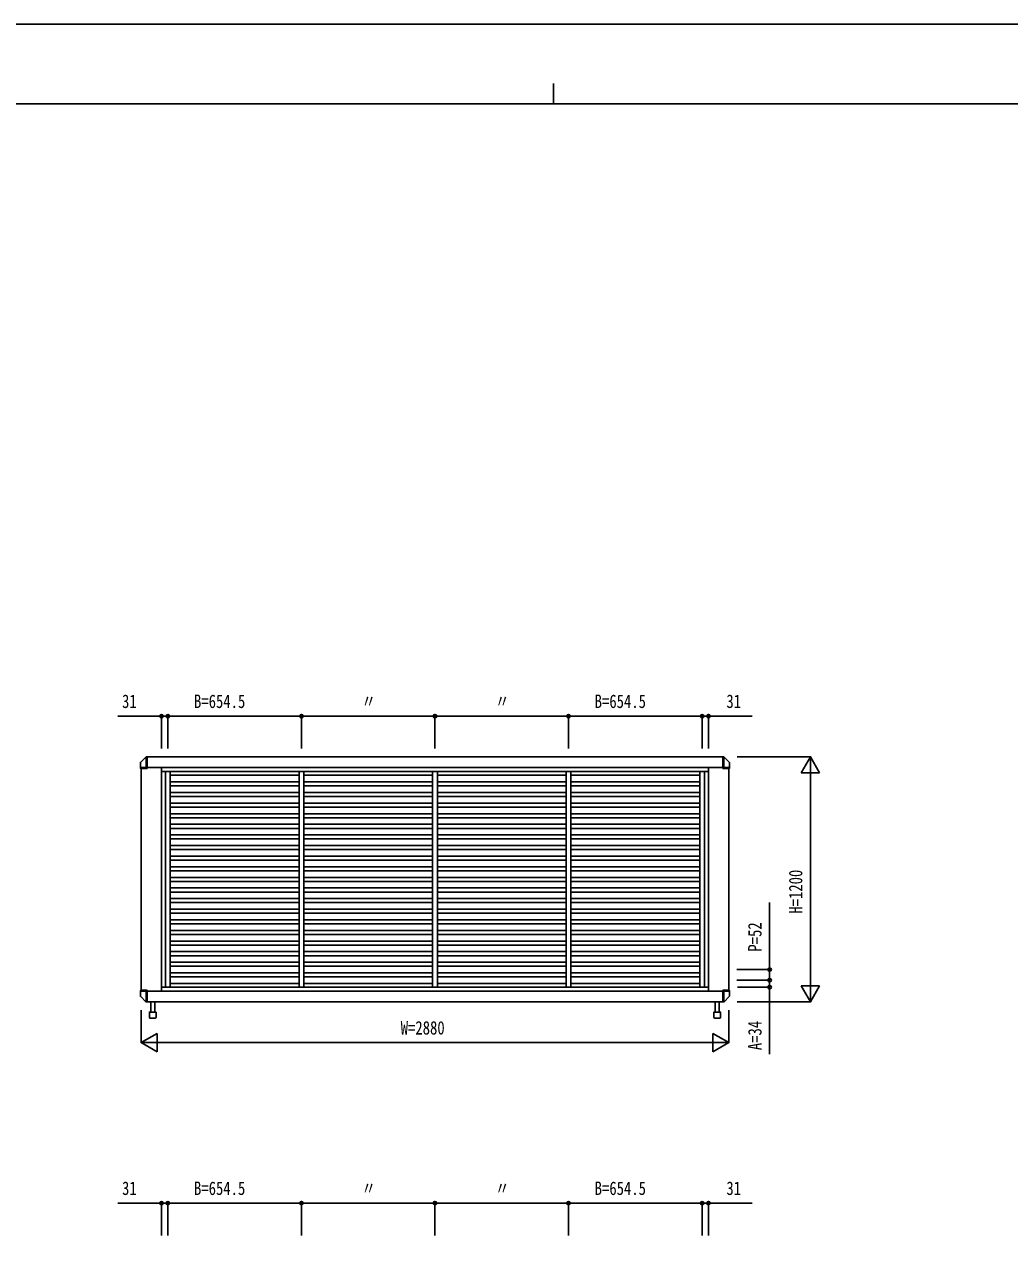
# Model space of a CAD drawing. Units: millimetres, scale not verified. Extents: x -8410 to 8410, y -5940 to 5940.
# Drawn here: x -2602 to 2226, y -16 to 5940 of the extents above; entities that cross this region are included whole.
import ezdxf
from ezdxf.enums import TextEntityAlignment as Align

# ---------------------------------------------------------------- set-up
doc = ezdxf.new("R2010")
doc.units = ezdxf.units.MM
doc.header["$LTSCALE"] = 30
for name, color, linetype in [('0-2_YKK_A1', 4, 'Continuous'), ('0-3_YKK_D', 6, 'Continuous'), ('0-4_YKK_ZWAK', 7, 'Continuous')]:
    doc.layers.add(name, color=color, linetype=linetype)
doc.styles.add('ＭＳ ゴシック', font='')
doc.styles.get('ＭＳ ゴシック').set_extended_font_data('MS Gothic')

msp = doc.modelspace()

# ---------------------------------------------------------------- linework, layer by layer
at = {"layer": '0-2_YKK_A1'}
for p, q in [((-2032.46, 2315.72), (-2032.46, 2322.76)), ((-2006.66, 2349.35), (-2031.74, 2324.52)), ((-2006.64, 2349.34), (-2006.64, 2349.32)), ((-2005.68, 2350.05), (-2005.68, 2313.5)), ((-2000.96, 2350.3), (-2005.01, 2350.09)), ((-2005.01, 2350.05), (-2005.01, 2350.07)), ((-2000.96, 2344.37), (-2000.96, 2350.3)), ((821.04, 2350), (-2000.96, 2350)), ((-2000.96, 2344.37), (-2000.96, 2339.67)), ((-2000.96, 2313.5), (-2000.96, 2339.67)), ((821.04, 2350.3), (825.09, 2350.09)), ((821.04, 2344.37), (821.04, 2350.3)), ((821.04, 2344.37), (821.04, 2339.67)), ((821.04, 2313.5), (821.04, 2339.67)), ((825.09, 2350.05), (825.09, 2350.07)), ((825.76, 2350.05), (825.76, 2313.5)), ((826.72, 2349.34), (826.72, 2349.32)), ((826.74, 2349.35), (851.82, 2324.52)), ((852.54, 2315.72), (852.54, 2322.76)), ((-2032.46, 2305.58), (-2032.46, 2315.72)), ((-2032.46, 2298), (-2032.46, 2305.58)), ((-2032.46, 2294), (-2032.46, 2298)), ((-2032.46, 2298), (-2006.05, 2298)), ((-2030.6, 2293), (-2031.46, 2293)), ((-2000.96, 2293), (-2030.6, 2293)), ((-2029.96, 2293), (-2029.96, 1207)), ((-2005.87, 2298), (-2006.05, 2298)), ((-2005.87, 2298), (-2000.96, 2298)), ((-2000.96, 2298), (-2000.96, 2313.5)), ((821.04, 2298), (-2000.96, 2298)), ((-2000.96, 2294), (-2000.96, 2298)), ((-2000.96, 2294), (-2000.96, 2293)), ((-1929.96, 2298), (-1929.96, 1201)), ((-1929.96, 2278), (750.04, 2278)), ((-1910.46, 2278), (-1910.46, 1222)), ((-1887.46, 1222), (-1887.46, 2278)), ((-1255.96, 1222), (-1255.96, 2278)), ((-1232.96, 2278), (-1232.96, 1222)), ((-601.46, 1222), (-601.46, 2278)), ((-578.46, 2278), (-578.46, 1222)), ((53.04, 1222), (53.04, 2278)), ((76.04, 2278), (76.04, 1222)), ((707.54, 1222), (707.54, 2278)), ((730.54, 2278), (730.54, 1222)), ((750.04, 2298), (750.04, 1202)), ((821.04, 2298), (821.04, 2313.5)), ((821.04, 2294), (821.04, 2298)), ((825.95, 2298), (821.04, 2298)), ((821.04, 2294), (821.04, 2293)), ((821.04, 2293), (850.68, 2293)), ((825.95, 2298), (826.13, 2298)), ((852.54, 2298), (826.13, 2298)), ((850.04, 2293), (850.04, 1207)), ((850.68, 2293), (851.54, 2293)), ((852.54, 2305.58), (852.54, 2315.72)), ((852.54, 2298), (852.54, 2305.58)), ((852.54, 2294), (852.54, 2298)), ((-1887.46, 2260), (-1255.96, 2260)), ((-1887.46, 2228), (-1255.96, 2228)), ((-1887.46, 2208), (-1255.96, 2208)), ((-1232.96, 2260), (-601.46, 2260)), ((-1232.96, 2228), (-601.46, 2228)), ((-1232.96, 2208), (-601.46, 2208)), ((-578.46, 2260), (53.04, 2260)), ((-578.46, 2228), (53.04, 2228)), ((-578.46, 2208), (53.04, 2208)), ((76.04, 2260), (707.54, 2260)), ((76.04, 2228), (707.54, 2228)), ((76.04, 2208), (707.54, 2208)), ((-1887.46, 2176), (-1255.96, 2176)), ((-1887.46, 2156), (-1255.96, 2156)), ((-1232.96, 2176), (-601.46, 2176)), ((-1232.96, 2156), (-601.46, 2156)), ((-578.46, 2176), (53.04, 2176)), ((-578.46, 2156), (53.04, 2156)), ((76.04, 2176), (707.54, 2176)), ((76.04, 2156), (707.54, 2156)), ((-1887.46, 2124), (-1255.96, 2124)), ((-1887.46, 2104), (-1255.96, 2104)), ((-1232.96, 2124), (-601.46, 2124)), ((-1232.96, 2104), (-601.46, 2104)), ((-578.46, 2124), (53.04, 2124)), ((-578.46, 2104), (53.04, 2104)), ((76.04, 2124), (707.54, 2124)), ((76.04, 2104), (707.54, 2104)), ((-1887.46, 2072), (-1255.96, 2072)), ((-1887.46, 2052), (-1255.96, 2052)), ((-1232.96, 2072), (-601.46, 2072)), ((-1232.96, 2052), (-601.46, 2052)), ((-578.46, 2072), (53.04, 2072)), ((-578.46, 2052), (53.04, 2052)), ((76.04, 2072), (707.54, 2072)), ((76.04, 2052), (707.54, 2052)), ((-1887.46, 2020), (-1255.96, 2020)), ((-1887.46, 2000), (-1255.96, 2000)), ((-1887.46, 1968), (-1255.96, 1968)), ((-1232.96, 2020), (-601.46, 2020)), ((-1232.96, 2000), (-601.46, 2000)), ((-1232.96, 1968), (-601.46, 1968)), ((-578.46, 2020), (53.04, 2020)), ((-578.46, 2000), (53.04, 2000)), ((-578.46, 1968), (53.04, 1968)), ((76.04, 2020), (707.54, 2020)), ((76.04, 2000), (707.54, 2000)), ((76.04, 1968), (707.54, 1968)), ((-1887.46, 1948), (-1255.96, 1948)), ((-1887.46, 1916), (-1255.96, 1916)), ((-1232.96, 1948), (-601.46, 1948)), ((-1232.96, 1916), (-601.46, 1916)), ((-578.46, 1948), (53.04, 1948)), ((-578.46, 1916), (53.04, 1916)), ((76.04, 1948), (707.54, 1948)), ((76.04, 1916), (707.54, 1916)), ((-1887.46, 1896), (-1255.96, 1896)), ((-1887.46, 1864), (-1255.96, 1864)), ((-1232.96, 1896), (-601.46, 1896)), ((-1232.96, 1864), (-601.46, 1864)), ((-578.46, 1896), (53.04, 1896)), ((-578.46, 1864), (53.04, 1864)), ((76.04, 1896), (707.54, 1896)), ((76.04, 1864), (707.54, 1864)), ((-1887.46, 1844), (-1255.96, 1844)), ((-1887.46, 1812), (-1255.96, 1812)), ((-1887.46, 1792), (-1255.96, 1792)), ((-1232.96, 1844), (-601.46, 1844)), ((-1232.96, 1812), (-601.46, 1812)), ((-1232.96, 1792), (-601.46, 1792)), ((-578.46, 1844), (53.04, 1844)), ((-578.46, 1812), (53.04, 1812)), ((-578.46, 1792), (53.04, 1792)), ((76.04, 1844), (707.54, 1844)), ((76.04, 1812), (707.54, 1812)), ((76.04, 1792), (707.54, 1792)), ((-1887.46, 1760), (-1255.96, 1760)), ((-1887.46, 1740), (-1255.96, 1740)), ((-1232.96, 1760), (-601.46, 1760)), ((-1232.96, 1740), (-601.46, 1740)), ((-578.46, 1760), (53.04, 1760)), ((-578.46, 1740), (53.04, 1740)), ((76.04, 1760), (707.54, 1760)), ((76.04, 1740), (707.54, 1740)), ((-1887.46, 1708), (-1255.96, 1708)), ((-1887.46, 1688), (-1255.96, 1688)), ((-1232.96, 1708), (-601.46, 1708)), ((-1232.96, 1688), (-601.46, 1688)), ((-578.46, 1708), (53.04, 1708)), ((-578.46, 1688), (53.04, 1688)), ((76.04, 1708), (707.54, 1708)), ((76.04, 1688), (707.54, 1688)), ((-1887.46, 1656), (-1255.96, 1656)), ((-1887.46, 1636), (-1255.96, 1636)), ((-1232.96, 1656), (-601.46, 1656)), ((-1232.96, 1636), (-601.46, 1636)), ((-578.46, 1656), (53.04, 1656)), ((-578.46, 1636), (53.04, 1636)), ((76.04, 1656), (707.54, 1656)), ((76.04, 1636), (707.54, 1636)), ((-1887.46, 1604), (-1255.96, 1604)), ((-1887.46, 1584), (-1255.96, 1584)), ((-1887.46, 1552), (-1255.96, 1552)), ((-1232.96, 1604), (-601.46, 1604)), ((-1232.96, 1584), (-601.46, 1584)), ((-1232.96, 1552), (-601.46, 1552)), ((-578.46, 1604), (53.04, 1604)), ((-578.46, 1584), (53.04, 1584)), ((-578.46, 1552), (53.04, 1552)), ((76.04, 1604), (707.54, 1604)), ((76.04, 1584), (707.54, 1584)), ((76.04, 1552), (707.54, 1552)), ((-1887.46, 1532), (-1255.96, 1532)), ((-1887.46, 1500), (-1255.96, 1500)), ((-1232.96, 1532), (-601.46, 1532)), ((-1232.96, 1500), (-601.46, 1500)), ((-578.46, 1532), (53.04, 1532)), ((-578.46, 1500), (53.04, 1500)), ((76.04, 1532), (707.54, 1532)), ((76.04, 1500), (707.54, 1500)), ((-1887.46, 1480), (-1255.96, 1480)), ((-1887.46, 1448), (-1255.96, 1448)), ((-1232.96, 1480), (-601.46, 1480)), ((-1232.96, 1448), (-601.46, 1448)), ((-578.46, 1480), (53.04, 1480)), ((-578.46, 1448), (53.04, 1448)), ((76.04, 1480), (707.54, 1480)), ((76.04, 1448), (707.54, 1448)), ((-1887.46, 1428), (-1255.96, 1428)), ((-1887.46, 1396), (-1255.96, 1396)), ((-1887.46, 1376), (-1255.96, 1376)), ((-1232.96, 1428), (-601.46, 1428)), ((-1232.96, 1396), (-601.46, 1396)), ((-1232.96, 1376), (-601.46, 1376)), ((-578.46, 1428), (53.04, 1428)), ((-578.46, 1396), (53.04, 1396)), ((-578.46, 1376), (53.04, 1376)), ((76.04, 1428), (707.54, 1428)), ((76.04, 1396), (707.54, 1396)), ((76.04, 1376), (707.54, 1376)), ((-1887.46, 1344), (-1255.96, 1344)), ((-1887.46, 1324), (-1255.96, 1324)), ((-1232.96, 1344), (-601.46, 1344)), ((-1232.96, 1324), (-601.46, 1324)), ((-578.46, 1344), (53.04, 1344)), ((-578.46, 1324), (53.04, 1324)), ((76.04, 1344), (707.54, 1344)), ((76.04, 1324), (707.54, 1324)), ((-1887.46, 1292), (-1255.96, 1292)), ((-1887.46, 1272), (-1255.96, 1272)), ((-1232.96, 1292), (-601.46, 1292)), ((-1232.96, 1272), (-601.46, 1272)), ((-578.46, 1292), (53.04, 1292)), ((-578.46, 1272), (53.04, 1272)), ((76.04, 1292), (707.54, 1292)), ((76.04, 1272), (707.54, 1272)), ((-2032.46, 1206), (-2032.46, 1202)), ((-2032.46, 1202), (-2032.46, 1194.42)), ((-2032.46, 1202), (-2006.05, 1202)), ((-2032.46, 1194.42), (-2032.46, 1184.28)), ((-2030.6, 1207), (-2031.46, 1207)), ((-2000.96, 1207), (-2030.6, 1207)), ((-2005.87, 1202), (-2006.05, 1202)), ((-2005.87, 1202), (-2000.96, 1202)), ((-2000.96, 1206), (-2000.96, 1207)), ((-2000.96, 1206), (-2000.96, 1202)), ((821.04, 1202), (-2000.96, 1202)), ((-2000.96, 1202), (-2000.96, 1186.5)), ((-1929.96, 1222), (750.04, 1222)), ((-1887.46, 1240), (-1255.96, 1240)), ((-1232.96, 1240), (-601.46, 1240)), ((-578.46, 1240), (53.04, 1240)), ((76.04, 1240), (707.54, 1240)), ((821.04, 1207), (850.68, 1207)), ((821.04, 1206), (821.04, 1207)), ((821.04, 1206), (821.04, 1202)), ((821.04, 1202), (821.04, 1186.5)), ((825.95, 1202), (821.04, 1202)), ((825.95, 1202), (826.13, 1202)), ((852.54, 1202), (826.13, 1202)), ((850.68, 1207), (851.54, 1207)), ((852.54, 1206), (852.54, 1202)), ((852.54, 1202), (852.54, 1194.42)), ((852.54, 1194.42), (852.54, 1184.28)), ((-2032.46, 1184.28), (-2032.46, 1177.24)), ((-2006.66, 1150.65), (-2031.74, 1175.48)), ((-2006.64, 1150.66), (-2006.64, 1150.68)), ((-2005.68, 1149.95), (-2005.68, 1186.5)), ((-2005.01, 1149.95), (-2005.01, 1149.93)), ((-2000.96, 1149.7), (-2005.01, 1149.91)), ((-2000.96, 1186.5), (-2000.96, 1160.33)), ((-2000.96, 1155.63), (-2000.96, 1160.33)), ((-2000.96, 1155.63), (-2000.96, 1149.7)), ((821.04, 1150), (-2000.96, 1150)), ((-1982.46, 1150), (-1982.46, 1100)), ((-1963.46, 1100), (-1963.46, 1150)), ((783.54, 1100), (783.54, 1150)), ((802.54, 1150), (802.54, 1100)), ((821.04, 1186.5), (821.04, 1160.33)), ((821.04, 1155.63), (821.04, 1160.33)), ((821.04, 1155.63), (821.04, 1149.7)), ((821.04, 1149.7), (825.09, 1149.91)), ((825.09, 1149.95), (825.09, 1149.93)), ((825.76, 1149.95), (825.76, 1186.5)), ((826.72, 1150.66), (826.72, 1150.68)), ((826.74, 1150.65), (851.82, 1175.48)), ((852.54, 1184.28), (852.54, 1177.24)), ((-1989.51, 1099), (-1989.51, 1074)), ((-1957.41, 1100), (-1988.51, 1100)), ((-1956.41, 1099), (-1956.41, 1074)), ((776.49, 1099), (776.49, 1074)), ((777.49, 1100), (808.59, 1100)), ((809.59, 1099), (809.59, 1074)), ((-1985.51, 1070), (-1960.41, 1070)), ((805.59, 1070), (780.49, 1070))]:
    msp.add_line(p, q, dxfattribs=at)
for points in [[(-2005.68, 2313.4), (-2005.69, 2312.64), (-2005.73, 2309.06), (-2005.77, 2305.52), (-2005.8, 2303.22), (-2005.83, 2300.97), (-2005.86, 2298.62), (-2005.87, 2298)], [(825.76, 2313.4), (825.77, 2312.64), (825.81, 2309.06), (825.85, 2305.52), (825.88, 2303.22), (825.91, 2300.97), (825.94, 2298.62), (825.95, 2298)], [(-2005.68, 1186.6), (-2005.69, 1187.36), (-2005.73, 1190.94), (-2005.77, 1194.48), (-2005.8, 1196.78), (-2005.83, 1199.03), (-2005.86, 1201.38), (-2005.87, 1202)], [(825.76, 1186.6), (825.77, 1187.36), (825.81, 1190.94), (825.85, 1194.48), (825.88, 1196.78), (825.91, 1199.03), (825.94, 1201.38), (825.95, 1202)]]:
    msp.add_lwpolyline(points, dxfattribs=at)
for centre, radius, start, end in [((-2029.96, 2322.76), 2.5, 135.33594, 180), ((-2004.88, 2347.59), 2.5, 93.12962, 135.58389), ((824.96, 2347.59), 2.5, 44.41611, 86.87038), ((850.04, 2322.76), 2.5, 0, 44.66406), ((-2031.46, 2294), 1, 180, 270), ((851.54, 2294), 1, 270, 0), ((-2031.46, 1206), 1, 90, 180), ((851.54, 1206), 1, 0, 90), ((-2029.96, 1177.24), 2.5, 180, 224.66406), ((-2004.88, 1152.41), 2.5, 224.41611, 266.87038), ((824.96, 1152.41), 2.5, 273.12962, 315.58389), ((850.04, 1177.24), 2.5, 315.33594, 0), ((-1988.51, 1099), 1, 90, 180), ((-1985.51, 1074), 4, 180, 270), ((-1960.41, 1074), 4, 270, 0), ((-1957.41, 1099), 1, 0, 90), ((777.49, 1099), 1, 90, 180), ((780.49, 1074), 4, 180, 270), ((805.59, 1074), 4, 270, 0), ((808.59, 1099), 1, 0, 90)]:
    msp.add_arc(centre, radius, start, end, dxfattribs=at)
at = {"layer": '0-3_YKK_D'}
for p, q in [((-1929.96, 2550), (-2143.56, 2550)), ((-1929.96, 2391), (-1929.96, 2551)), ((-1898.96, 2550), (-1929.96, 2550)), ((-1898.96, 2391), (-1898.96, 2551)), ((-1898.96, 2391), (-1898.96, 2551)), ((-1898.96, 2550), (-1864.96, 2550)), ((-1244.46, 2550), (-1898.96, 2550)), ((-1244.46, 2391), (-1244.46, 2551)), ((-1244.46, 2391), (-1244.46, 2551)), ((-589.96, 2550), (-1244.46, 2550)), ((-589.96, 2391), (-589.96, 2551)), ((-589.96, 2391), (-589.96, 2551)), ((-589.96, 2550), (64.54, 2550)), ((64.54, 2391), (64.54, 2551)), ((64.54, 2391), (64.54, 2551)), ((64.54, 2550), (719.04, 2550)), ((719.04, 2550), (685.04, 2550)), ((719.04, 2391), (719.04, 2551)), ((719.04, 2391), (719.04, 2551)), ((719.04, 2550), (750.04, 2550)), ((750.04, 2391), (750.04, 2551)), ((750.04, 2550), (963.64, 2550)), ((891.04, 2350), (1251.04, 2350)), ((1250.04, 2350), (1205.04, 2272.06)), ((1250.04, 2350), (1295.04, 2272.06)), ((1250.04, 2350), (1250.04, 2194.12)), ((1205.04, 2272.06), (1295.04, 2272.06)), ((1250.04, 1240), (1250.04, 2260)), ((889.7, 1308), (1051.04, 1308)), ((889.7, 1256), (1051.04, 1256)), ((890.88, 1256), (1051.04, 1256)), ((1050.04, 1256), (1050.04, 1290)), ((1050.04, 1256), (1050.04, 1222)), ((1250.04, 1150), (1250.04, 1305.88)), ((891.89, 1222), (1051.04, 1222)), ((1050.04, 1222), (1050.04, 893.2)), ((1250.04, 1150), (1205.04, 1227.94)), ((1295.04, 1227.94), (1205.04, 1227.94)), ((1250.04, 1150), (1295.04, 1227.94)), ((891.04, 1150), (1251.04, 1150)), ((-2029.96, 1109), (-2029.96, 949)), ((850.04, 1109), (850.04, 949)), ((-2029.96, 950), (-1952.02, 995)), ((-1952.02, 905), (-1952.02, 995)), ((850.04, 950), (772.1, 995)), ((772.1, 995), (772.1, 905)), ((-2029.96, 950), (-1952.02, 905)), ((-2029.96, 950), (-1874.08, 950)), ((-1939.96, 950), (760.04, 950)), ((850.04, 950), (694.15, 950)), ((850.04, 950), (772.1, 905)), ((-1929.96, 163.79), (-2143.56, 163.79)), ((-1929.96, 4.79), (-1929.96, 164.79)), ((-1898.96, 163.79), (-1929.96, 163.79)), ((-1898.96, 4.79), (-1898.96, 164.79)), ((-1898.96, 4.79), (-1898.96, 164.79)), ((-1898.96, 163.79), (-1864.96, 163.79)), ((-1898.96, 163.79), (-1244.46, 163.79)), ((-1244.46, 4.79), (-1244.46, 164.79)), ((-1244.46, 4.79), (-1244.46, 164.79)), ((-589.96, 163.79), (-1244.46, 163.79)), ((-589.96, 4.79), (-589.96, 164.79)), ((-589.96, 4.79), (-589.96, 164.79)), ((-589.96, 163.79), (64.54, 163.79)), ((64.54, 4.79), (64.54, 164.79)), ((64.54, 4.79), (64.54, 164.79)), ((719.04, 163.79), (64.54, 163.79)), ((719.04, 163.79), (685.04, 163.79)), ((719.04, 4.79), (719.04, 164.79)), ((719.04, 4.79), (719.04, 164.79)), ((719.04, 163.79), (750.04, 163.79)), ((750.04, 4.79), (750.04, 164.79)), ((750.04, 163.79), (963.64, 163.79))]:
    msp.add_line(p, q, dxfattribs=at)
msp.add_lwpolyline([(1050.04, 1256), (1050.04, 1308), (1050.04, 1636.8)], dxfattribs=at)
for centre in [(-1929.96, 2550), (-1898.96, 2550), (-1898.96, 2550), (-1244.46, 2550), (-1244.46, 2550), (-589.96, 2550), (-589.96, 2550), (64.54, 2550), (64.54, 2550), (719.04, 2550), (719.04, 2550), (750.04, 2550), (1050.04, 1308), (1050.04, 1256), (1050.04, 1256), (1050.04, 1222), (-1929.96, 163.79), (-1898.96, 163.79), (-1898.96, 163.79), (-1244.46, 163.79), (-1244.46, 163.79), (-589.96, 163.79), (-589.96, 163.79), (64.54, 163.79), (64.54, 163.79), (719.04, 163.79), (719.04, 163.79), (750.04, 163.79)]:
    msp.add_circle(centre, 8.5, dxfattribs=at)
at = {"layer": '0-4_YKK_ZWAK'}
for p, q in [((-9.96, 5650), (-9.96, 5550)), ((7790.04, 5550), (-7809.96, 5550))]:
    msp.add_line(p, q, dxfattribs=at)
msp.add_lwpolyline([(-8410, -5940), (8410, -5940), (8410, 5940), (-8410, 5940)], close=True, dxfattribs=at)

# ---------------------------------------------------------------- texts
at = {"layer": '0-3_YKK_D', "style": 'ＭＳ ゴシック', "width": 0.8}
for s, p in [('31', (-2123.56, 2570)), ('B=654.5', (-1770.91, 2570)), ('〃', (-950.81, 2570)), ('〃', (-296.31, 2570)), ('B=654.5', (192.59, 2570)), ('31', (838.04, 2570)), ('W=2880', (-757.96, 970)), ('31', (-2123.56, 183.79)), ('B=654.5', (-1770.91, 183.79)), ('〃', (-950.81, 183.79)), ('〃', (-296.31, 183.79)), ('B=654.5', (192.59, 183.79)), ('31', (838.04, 183.79))]:
    msp.add_text(s, height=65.98, dxfattribs=at).set_placement(p, align=Align.BOTTOM_LEFT)
for s, p in [('H=1200', (1230.04, 1582)), ('P=52', (1030.04, 1396)), ('A=34', (1030.04, 913.2))]:
    msp.add_text(s, height=65.98, rotation=90, dxfattribs=at).set_placement(p, align=Align.BOTTOM_LEFT)

doc.saveas('drawing.dxf')
